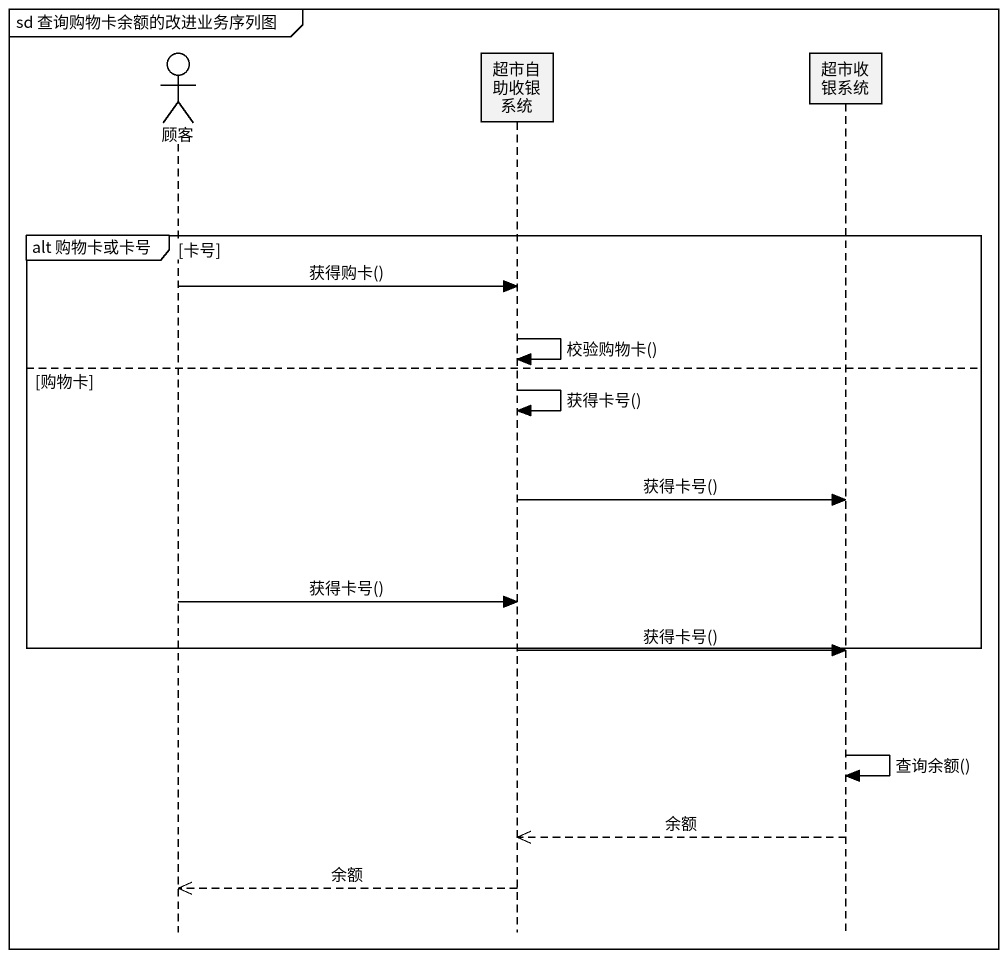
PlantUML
@startuml
mainframe sd 查询购物卡余额的改进业务序列图
hide footbox
actor 顾客
participant 超市自助收银系统
participant 超市收银系统

group alt 购物卡或卡号 [卡号]
  顾客 -> 超市自助收银系统 : 获得购卡()
  超市自助收银系统 -> 超市自助收银系统 : 校验购物卡()
else 购物卡
  超市自助收银系统 -> 超市自助收银系统 : 获得卡号()
  超市自助收银系统 -> 超市收银系统 : 获得卡号()
  顾客 -> 超市自助收银系统 : 获得卡号()
end
超市自助收银系统 -> 超市收银系统 : 获得卡号()
超市收银系统 -> 超市收银系统 : 查询余额()
超市收银系统 -->> 超市自助收银系统 : 余额
超市自助收银系统 -->> 顾客 : 余额
@enduml
